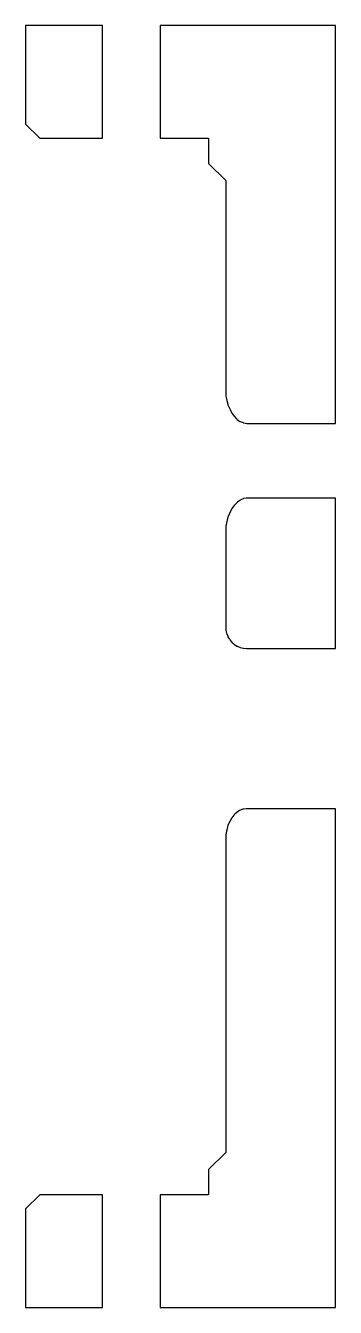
# Model space of a CAD drawing. Header units: metres. Extents: x 0 to 47.5, y 0 to 45.5.
# Drawn here: x 0 to 11, y 0 to 45.5 of the extents above.
import ezdxf

# ---------------------------------------------------------------- set-up
doc = ezdxf.new("R2010")
doc.units = ezdxf.units.M

msp = doc.modelspace()

# ---------------------------------------------------------------- linework, layer by layer
for p, q in [((2.72672, 45.5), (0, 45.5)), ((0, 45.5), (0, 42)), ((2.72672, 41.5), (2.72672, 45.5)), ((11, 45.5), (4.77996, 45.5)), ((4.77996, 45.5), (4.77996, 41.5)), ((11, 31.3786), (11, 45.5)), ((0, 42), (0.5, 41.5)), ((0.5, 41.5), (2.72672, 41.5)), ((4.77996, 41.5), (6.5, 41.5)), ((6.5, 41.5), (6.5, 40.6041)), ((6.5, 40.6041), (7.10409, 40)), ((7.10409, 40), (7.10409, 32.5062)), ((7.10409, 32.5062), (7.10705, 32.4548)), ((7.10705, 32.4548), (7.11332, 32.3461)), ((7.11332, 32.3461), (7.12933, 32.255)), ((7.12933, 32.255), (7.14079, 32.1898)), ((7.14079, 32.1898), (7.17922, 32.0632)), ((7.17922, 32.0632), (7.18583, 32.0414)), ((7.18583, 32.0414), (7.2202, 31.9648)), ((7.2202, 31.9648), (7.24732, 31.8922)), ((7.24732, 31.8922), (7.25947, 31.8689)), ((7.25947, 31.8689), (7.32376, 31.7454)), ((7.32376, 31.7454), (7.36631, 31.6858)), ((7.36631, 31.6858), (7.41325, 31.6201)), ((7.41325, 31.6201), (7.4865, 31.5464)), ((7.4865, 31.5464), (7.51359, 31.5192)), ((7.51359, 31.5192), (7.61262, 31.4519)), ((7.61262, 31.4519), (7.62232, 31.4453)), ((7.62232, 31.4453), (7.71995, 31.4069)), ((7.71995, 31.4069), (7.73676, 31.3983)), ((7.73676, 31.3983), (7.73891, 31.3979)), ((7.73891, 31.3979), (7.85409, 31.3786)), ((7.85409, 31.3786), (11, 31.3786)), ((7.72331, 28.7013), (7.62232, 28.6513)), ((7.73676, 28.7079), (7.72331, 28.7013)), ((7.83481, 28.7238), (7.73676, 28.7079)), ((7.85409, 28.727), (7.83481, 28.7238)), ((11, 28.727), (7.85409, 28.727)), ((11, 23.3897), (11, 28.727)), ((7.24732, 28.2119), (7.2366, 28.1838)), ((7.2956, 28.3027), (7.24732, 28.2119)), ((7.32376, 28.3556), (7.2956, 28.3027)), ((7.36352, 28.4101), (7.32376, 28.3556)), ((7.41325, 28.4783), (7.36352, 28.4101)), ((7.44027, 28.5049), (7.41325, 28.4783)), ((7.51359, 28.577), (7.44027, 28.5049)), ((7.52597, 28.5852), (7.51359, 28.577)), ((7.61183, 28.6423), (7.52597, 28.5852)), ((7.62071, 28.6499), (7.61183, 28.6423)), ((7.62232, 28.6513), (7.62071, 28.6499)), ((7.14062, 27.8923), (7.11332, 27.726)), ((7.14079, 27.8934), (7.14062, 27.8923)), ((7.1858, 28.0524), (7.14079, 27.8934)), ((7.18583, 28.0525), (7.1858, 28.0524)), ((7.1929, 28.0694), (7.18583, 28.0525)), ((7.2366, 28.1838), (7.1929, 28.0694)), ((7.1132, 27.7238), (7.10409, 27.5543)), ((7.10409, 27.5543), (7.10409, 24.1402)), ((7.11332, 27.726), (7.1132, 27.7238)), ((7.10409, 24.1402), (7.1109, 24.0536)), ((7.1109, 24.0536), (7.11332, 24.0228)), ((7.11332, 24.0228), (7.13442, 23.9348)), ((7.13442, 23.9348), (7.14079, 23.9083)), ((7.14079, 23.9083), (7.17677, 23.8214)), ((7.17677, 23.8214), (7.18583, 23.7995)), ((7.18583, 23.7995), (7.23682, 23.7162)), ((7.23682, 23.7162), (7.24732, 23.6991)), ((7.24732, 23.6991), (7.31292, 23.6222)), ((7.31292, 23.6222), (7.32376, 23.6095)), ((7.32376, 23.6095), (7.40292, 23.5418)), ((7.40292, 23.5418), (7.41325, 23.533)), ((7.41325, 23.533), (7.50426, 23.4772)), ((7.50426, 23.4772), (7.51359, 23.4715)), ((7.51359, 23.4715), (7.61406, 23.4298)), ((7.61406, 23.4298), (7.62232, 23.4264)), ((7.62232, 23.4264), (7.72929, 23.4007)), ((7.72929, 23.4007), (7.73676, 23.3989)), ((7.73676, 23.3989), (7.84686, 23.3902)), ((7.84686, 23.3902), (7.85409, 23.3897)), ((7.85409, 23.3897), (11, 23.3897)), ((7.30593, 17.3497), (7.24732, 17.2493)), ((7.32376, 17.3803), (7.30593, 17.3497)), ((7.39315, 17.467), (7.32376, 17.3803)), ((7.41325, 17.4921), (7.39315, 17.467)), ((7.51359, 17.5821), (7.41325, 17.4921)), ((7.59923, 17.634), (7.51359, 17.5821)), ((7.62232, 17.648), (7.59923, 17.634)), ((7.71283, 17.6798), (7.62232, 17.648)), ((7.73676, 17.6882), (7.71283, 17.6798)), ((7.82972, 17.6989), (7.73676, 17.6882)), ((7.85409, 17.7017), (7.82972, 17.6989)), ((11, 17.7017), (7.85409, 17.7017)), ((11, 0), (11, 17.7017)), ((7.13348, 16.8989), (7.11332, 16.776)), ((7.14079, 16.9434), (7.13348, 16.8989)), ((7.17438, 17.0621), (7.14079, 16.9434)), ((7.18583, 17.1025), (7.17438, 17.0621)), ((7.23237, 17.2136), (7.18583, 17.1025)), ((7.24732, 17.2493), (7.23237, 17.2136)), ((7.11075, 16.7282), (7.10409, 16.6043)), ((7.10409, 16.6043), (7.10409, 5.5)), ((7.11332, 16.776), (7.11075, 16.7282)), ((7.10409, 5.5), (6.5, 4.89591)), ((6.5, 4.89591), (6.5, 4)), ((0.5, 4), (0, 3.5)), ((2.72672, 4), (0.5, 4)), ((2.72672, 0), (2.72672, 4)), ((6.5, 4), (4.77996, 4)), ((4.77996, 4), (4.77996, 0)), ((0, 3.5), (0, 0)), ((0, 0), (2.72672, 0)), ((4.77996, 0), (11, 0))]:
    msp.add_line(p, q)

doc.saveas('drawing.dxf')
